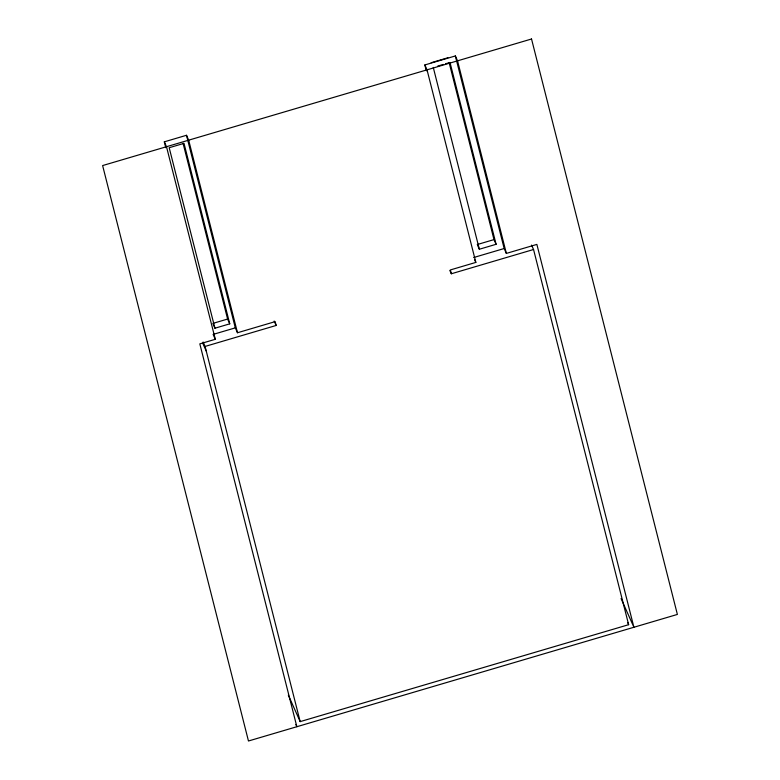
<?xml version="1.0" encoding="UTF-8"?>
<svg xmlns="http://www.w3.org/2000/svg" width="780" height="780" viewBox="0 0 780 780"><rect width="100%" height="100%" fill="white"/><g stroke="black" fill="none" stroke-linecap="round" stroke-linejoin="round"><path stroke-width="1.17" d="M431.165 62.712L447.905 57.769M165.799 147.703L164.317 141.833L186.498 135.281L188.682 140.176L237.49 332.748L275.165 321.633L276.139 325.465L205.082 346.437L203.112 342.02M426.328 70.824L424.837 64.954L455.354 55.946L457.548 60.83L506.357 253.412L536.874 244.403L633.906 627.256L621.075 598.562M437.726 66.085L443.303 64.438M445.536 63.775L448.89 62.79M477.253 244.549L493.994 239.606L496.09 244.296L479.349 249.239L477.672 245.486M212.794 323.427L227.604 319.059L229.749 323.846L214.939 328.214L213.223 324.382M237.49 332.748L235.306 327.863L213.125 334.406L215.309 339.3L199.816 343.863L296.858 726.726L295.873 724.513M473.655 257.527L504.173 248.528L506.357 253.412M424.837 64.954L427.031 69.839L475.839 262.411L450.362 269.939L451.327 273.77L533.549 249.512L628.641 624.692L300.173 721.617L288.327 695.126M531.57 245.095L533.549 249.512M474.523 259.486L475.839 262.411M627.656 622.479L628.641 624.692M449.845 270.455L451.327 273.77M274.16 321.048L276.139 325.465M164.317 141.833L166.501 146.718L215.309 339.3M202.8 343.346L206.261 351.068M455.354 55.946L504.173 248.528M450.002 62.459L496.09 244.296M449.104 62.497L493.994 239.606M433.261 67.402L479.349 249.239M186.498 135.281L235.306 327.863M229.749 323.846L184.002 143.354L169.192 147.722L214.939 328.214M183.056 143.286L227.604 319.059M205.082 346.437L300.173 721.617M531.531 39L102.619 165.565L248.469 741L677.381 614.435L531.531 39"/></g></svg>
